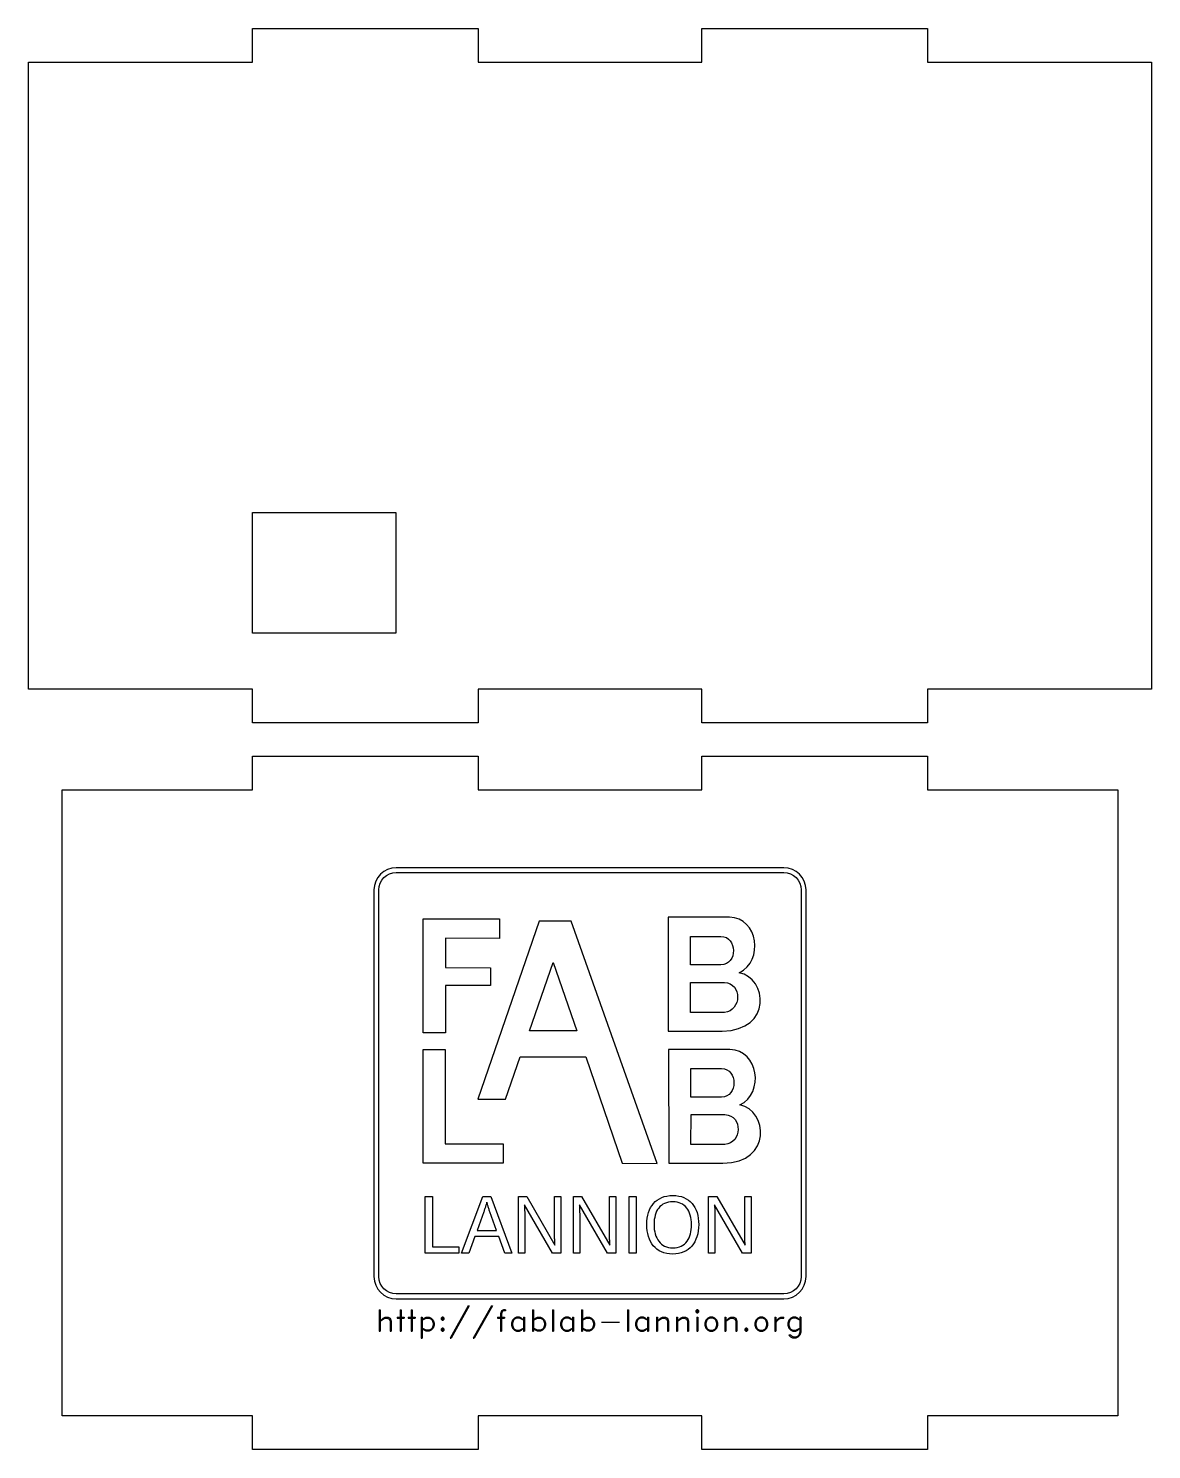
# Model space of a CAD drawing. Extents: x 1064 to 1267, y 631 to 860.
# Drawn here: x 1064 to 1164, y 630.9 to 757.4 of the extents above; entities that cross this region are included whole.
import ezdxf

# ---------------------------------------------------------------- set-up
doc = ezdxf.new("R2010")
doc.units = 0
doc.layers.add('Calque_1', color=7, linetype='CONTINUOUS')

msp = doc.modelspace()

# ---------------------------------------------------------------- linework, layer by layer
at = {"layer": 'Calque_1', "color": 1}
for p, q in [((1083.946411, 754.430274), (1083.946411, 757.430296)), ((1083.946411, 757.430296), (1104.046391, 757.430296)), ((1104.046391, 757.430296), (1104.046391, 754.430274)), ((1123.946388, 754.430274), (1123.946388, 757.430296)), ((1123.946388, 757.430296), (1144.046395, 757.430296)), ((1144.046395, 757.430296), (1144.046395, 754.430274)), ((1063.996404, 754.430274), (1083.946411, 754.430274)), ((1063.996404, 698.580274), (1063.996404, 754.430274)), ((1063.996404, 754.430274), (1063.996404, 754.430274)), ((1104.046391, 754.430274), (1123.946388, 754.430274)), ((1144.046395, 754.430274), (1163.996402, 754.430274)), ((1163.996402, 754.430274), (1163.996402, 698.580274)), ((1083.946383, 714.327766), (1096.69387, 714.327766)), ((1083.946383, 703.580278), (1083.946383, 714.327766)), ((1096.69387, 714.327766), (1096.69387, 703.580278)), ((1096.69387, 703.580278), (1083.946383, 703.580278)), ((1083.946411, 698.580274), (1063.996404, 698.580274)), ((1083.946411, 695.58028), (1083.946411, 698.580274)), ((1123.946388, 698.580274), (1104.046391, 698.580274)), ((1104.046391, 698.580274), (1104.046391, 695.58028)), ((1123.946388, 695.58028), (1123.946388, 698.580274)), ((1163.996402, 698.580274), (1144.046395, 698.580274)), ((1144.046395, 698.580274), (1144.046395, 695.58028)), ((1104.046391, 695.58028), (1083.946411, 695.58028)), ((1144.046395, 695.58028), (1123.946388, 695.58028)), ((1083.946411, 689.630274), (1083.946411, 692.630296)), ((1083.946411, 692.630296), (1104.046391, 692.630296)), ((1104.046391, 692.630296), (1104.046391, 689.630274)), ((1123.946388, 689.630274), (1123.946388, 692.630296)), ((1123.946388, 692.630296), (1144.046395, 692.630296)), ((1144.046395, 692.630296), (1144.046395, 689.630274)), ((1066.996398, 689.630274), (1083.946411, 689.630274)), ((1066.996398, 633.880294), (1066.996398, 689.630274)), ((1066.996398, 689.630274), (1066.996398, 689.630274)), ((1104.046391, 689.630274), (1123.946388, 689.630274)), ((1144.046395, 689.630274), (1160.996408, 689.630274)), ((1160.996408, 689.630274), (1160.996408, 633.880294)), ((1083.946411, 633.880294), (1066.996398, 633.880294)), ((1083.946411, 630.8803), (1083.946411, 633.880294)), ((1123.946388, 633.880294), (1104.046391, 633.880294)), ((1104.046391, 633.880294), (1104.046391, 630.8803)), ((1123.946388, 630.8803), (1123.946388, 633.880294)), ((1160.996408, 633.880294), (1144.046395, 633.880294)), ((1144.046395, 633.880294), (1144.046395, 630.8803)), ((1104.046391, 630.8803), (1083.946411, 630.8803)), ((1144.046395, 630.8803), (1123.946388, 630.8803))]:
    msp.add_line(p, q, dxfattribs=at)
at = {"layer": 'Calque_1', "color": 7}
for p, q in [((1131.247599, 682.697742), (1096.745221, 682.697742)), ((1096.745221, 682.258411), (1131.247599, 682.258411)), ((1096.745221, 682.258411), (1096.745221, 682.258411)), ((1094.763813, 680.716326), (1094.763813, 646.286654)), ((1095.203151, 646.286654), (1095.203151, 680.716326)), ((1132.789596, 680.716326), (1132.789596, 646.286654)), ((1133.228977, 646.286654), (1133.228977, 680.716326)), ((1099.139491, 678.142667), (1105.945141, 678.13286)), ((1099.139491, 667.999804), (1099.139491, 678.142667)), ((1109.482093, 677.926674), (1104.019431, 662.095239)), ((1105.945141, 678.13286), (1105.950269, 676.395924)), ((1112.329833, 677.933514), (1109.482093, 677.926674)), ((1112.329833, 677.931647), (1112.329833, 677.933514)), ((1119.975838, 656.367034), (1112.329833, 677.931647)), ((1120.95182, 678.279639), (1120.964158, 668.142064)), ((1126.402901, 678.279297), (1120.95182, 678.279639)), ((1101.121207, 676.40573), (1101.11608, 673.797953)), ((1105.950269, 676.395924), (1101.121207, 676.40573)), ((1122.939944, 676.577503), (1125.650763, 676.579191)), ((1122.939944, 674.043093), (1122.939944, 676.577503)), ((1101.11608, 673.797953), (1105.147688, 673.79271)), ((1105.147688, 673.79271), (1105.147688, 672.197716)), ((1108.613881, 668.165805), (1110.718456, 674.26545)), ((1110.718456, 674.265495), (1112.831584, 668.176067)), ((1110.718456, 674.26545), (1110.718456, 674.265495)), ((1125.650763, 674.043093), (1122.939944, 674.043093)), ((1105.147688, 672.197716), (1101.120988, 672.197716)), ((1101.120988, 672.197716), (1101.120988, 667.999804)), ((1122.938239, 669.815122), (1122.948524, 672.481351)), ((1122.948524, 672.481351), (1125.964113, 672.481351)), ((1125.964113, 669.815122), (1122.938239, 669.815122)), ((1101.120988, 667.999804), (1099.139491, 667.999804)), ((1112.831584, 668.176067), (1108.613881, 668.165805)), ((1120.964158, 668.142064), (1125.769269, 668.146853)), ((1099.134363, 666.503055), (1101.091514, 666.503055)), ((1099.139316, 656.380077), (1099.134363, 666.503055)), ((1101.091514, 666.503055), (1101.091514, 658.107184)), ((1106.483637, 662.095239), (1107.783311, 665.838609)), ((1107.783311, 665.838609), (1113.638146, 665.852292)), ((1113.638146, 665.852292), (1116.845546, 656.372278)), ((1126.450483, 666.508277), (1120.999924, 666.508164)), ((1120.999924, 666.508164), (1121.011829, 656.370543)), ((1122.988047, 664.806029), (1125.698779, 664.807739)), ((1122.988047, 662.271641), (1122.988047, 664.806029)), ((1104.019431, 662.095239), (1106.483637, 662.095239)), ((1125.698779, 662.271641), (1122.988047, 662.271641)), ((1122.986343, 658.043647), (1122.996599, 660.709921)), ((1122.996599, 660.709921), (1126.012215, 660.709921)), ((1101.091514, 658.107184), (1106.277722, 658.107184)), ((1106.277722, 658.107184), (1106.277722, 656.380077)), ((1126.012215, 658.043647), (1122.986343, 658.043647)), ((1106.277722, 656.380077), (1099.139316, 656.380077)), ((1116.845546, 656.372278), (1119.975838, 656.367034)), ((1121.011829, 656.370543), (1125.816853, 656.375787)), ((1099.331303, 648.358905), (1099.331303, 653.430144)), ((1099.331303, 653.430144), (1099.962876, 653.430144)), ((1099.962876, 653.430144), (1099.962876, 648.920384)), ((1102.558698, 648.358905), (1104.460136, 653.430144)), ((1104.460136, 653.430144), (1105.177719, 653.430144)), ((1105.177719, 653.430144), (1107.049374, 648.358905)), ((1107.625046, 648.358905), (1107.625046, 653.430144)), ((1107.625046, 653.430144), (1108.359144, 653.430144)), ((1108.359144, 653.430144), (1110.878962, 649.082328)), ((1110.839642, 650.104485), (1110.839642, 653.430144)), ((1110.839642, 653.430144), (1111.408375, 653.430144)), ((1111.408375, 653.430144), (1111.408375, 648.358905)), ((1112.519165, 648.358905), (1112.519165, 653.430144)), ((1112.519165, 653.430144), (1113.253278, 653.430144)), ((1113.253278, 653.430144), (1115.773052, 649.082328)), ((1115.733732, 650.104485), (1115.733732, 653.430144)), ((1115.733732, 653.430144), (1116.302512, 653.430144)), ((1116.302512, 653.430144), (1116.302512, 648.358905)), ((1117.482336, 648.358905), (1117.482336, 653.430144)), ((1117.482336, 653.430144), (1118.11391, 653.430144)), ((1118.11391, 653.430144), (1118.11391, 648.358905)), ((1124.555933, 648.358905), (1124.555933, 653.430144)), ((1124.555933, 653.430144), (1125.290032, 653.430144)), ((1125.290032, 653.430144), (1127.809776, 649.082328)), ((1127.770436, 650.104485), (1127.770436, 653.430144)), ((1127.770436, 653.430144), (1128.339213, 653.430144)), ((1128.339213, 653.430144), (1128.339213, 648.358905)), ((1104.535582, 652.044416), (1103.940357, 650.377995)), ((1105.683055, 650.377995), (1105.084538, 652.051601)), ((1105.084538, 652.051601), (1105.085141, 652.051601)), ((1110.6472, 648.358905), (1108.153828, 652.677848)), ((1115.541244, 648.358905), (1113.047918, 652.677848)), ((1127.577971, 648.358905), (1125.084631, 652.677848)), ((1108.187241, 651.727689), (1108.187241, 648.358905)), ((1113.081331, 651.727689), (1113.081331, 648.358905)), ((1123.034448, 650.9179), (1123.034448, 650.9179)), ((1123.679259, 650.9179), (1123.679259, 650.9179)), ((1125.118042, 651.727689), (1125.118042, 648.358905)), ((1103.749149, 649.841717), (1103.213515, 648.358905)), ((1105.872133, 649.841717), (1103.749149, 649.841717)), ((1103.940357, 650.377995), (1105.683055, 650.377995)), ((1106.404519, 648.358905), (1105.872133, 649.841717)), ((1102.317328, 648.358905), (1099.331303, 648.358905)), ((1099.962876, 648.920384), (1102.317328, 648.920384)), ((1102.317328, 648.920384), (1102.317328, 648.358905)), ((1103.213515, 648.358905), (1102.558698, 648.358905)), ((1107.049374, 648.358905), (1106.404519, 648.358905)), ((1108.187241, 648.358905), (1107.625046, 648.358905)), ((1110.647831, 648.358905), (1110.6472, 648.358905)), ((1111.408375, 648.358905), (1110.647831, 648.358905)), ((1113.081331, 648.358905), (1112.519165, 648.358905)), ((1115.541922, 648.358905), (1115.541244, 648.358905)), ((1116.302512, 648.358905), (1115.541922, 648.358905)), ((1118.11391, 648.358905), (1117.482336, 648.358905)), ((1125.118042, 648.358905), (1124.555933, 648.358905)), ((1127.57861, 648.358905), (1127.577971, 648.358905)), ((1128.339213, 648.358905), (1127.57861, 648.358905)), ((1131.247599, 644.744616), (1096.745221, 644.744616)), ((1096.745221, 644.30533), (1131.247599, 644.30533)), ((1095.224168, 643.309867), (1095.224168, 641.437103)), ((1095.224168, 643.309867), (1095.313348, 643.309867)), ((1095.313348, 643.309867), (1095.313348, 641.437103)), ((1097.096932, 643.309867), (1097.096932, 641.437103)), ((1097.096932, 643.309867), (1097.186111, 643.309867)), ((1097.186111, 643.309867), (1097.186111, 641.437103)), ((1098.077904, 643.309867), (1098.077904, 641.437103)), ((1098.077904, 643.309867), (1098.167083, 643.309867)), ((1098.167083, 643.309867), (1098.167083, 641.437103)), ((1103.16112, 643.666583), (1101.555894, 640.812848)), ((1103.250299, 643.666583), (1101.645073, 640.812848)), ((1103.16112, 643.666583), (1103.250299, 643.666583)), ((1105.212242, 643.666583), (1103.607016, 640.812848)), ((1105.301421, 643.666583), (1103.696195, 640.812848)), ((1105.212242, 643.666583), (1105.301421, 643.666583)), ((1106.104034, 643.220687), (1106.014855, 642.95315)), ((1106.014855, 642.95315), (1106.014855, 641.437103)), ((1106.282393, 643.309867), (1106.104034, 643.220687)), ((1106.282393, 643.220687), (1106.104034, 643.131508)), ((1106.193213, 643.220687), (1106.104034, 642.95315)), ((1106.104034, 642.95315), (1106.104034, 641.437103)), ((1106.460751, 643.309867), (1106.282393, 643.309867)), ((1106.460751, 643.220687), (1106.282393, 643.220687)), ((1106.460751, 643.309867), (1106.460751, 643.220687)), ((1108.86859, 643.309867), (1108.86859, 641.437103)), ((1108.86859, 643.309867), (1108.95777, 643.309867)), ((1108.95777, 643.309867), (1108.95777, 641.437103)), ((1110.652175, 643.309867), (1110.652175, 641.437103)), ((1110.652175, 643.309867), (1110.741354, 643.309867)), ((1110.741354, 643.309867), (1110.741354, 641.437103)), ((1113.238372, 643.309867), (1113.238372, 641.437103)), ((1113.238372, 643.309867), (1113.327552, 643.309867)), ((1113.327552, 643.309867), (1113.327552, 641.437103)), ((1117.340617, 643.309867), (1117.340617, 641.437103)), ((1117.340617, 643.309867), (1117.429796, 643.309867)), ((1117.429796, 643.309867), (1117.429796, 641.437103)), ((1123.493984, 643.309867), (1123.404804, 643.220687)), ((1123.404804, 643.220687), (1123.404804, 643.131508)), ((1123.404804, 643.131508), (1123.493984, 643.042329)), ((1123.583163, 643.309867), (1123.493984, 643.309867)), ((1123.493984, 643.220687), (1123.493984, 643.131508)), ((1123.583163, 643.220687), (1123.493984, 643.220687)), ((1123.493984, 643.131508), (1123.583163, 643.131508)), ((1123.493984, 643.042329), (1123.583163, 643.042329)), ((1123.672342, 643.220687), (1123.583163, 643.309867)), ((1123.583163, 643.131508), (1123.583163, 643.220687)), ((1123.583163, 643.042329), (1123.672342, 643.131508)), ((1123.672342, 643.131508), (1123.672342, 643.220687)), ((1095.313348, 642.328895), (1095.580885, 642.596433)), ((1095.313348, 642.328895), (1095.580885, 642.507253)), ((1095.580885, 642.596433), (1095.759244, 642.685612)), ((1095.580885, 642.507253), (1095.759244, 642.596433)), ((1095.759244, 642.685612), (1096.026782, 642.685612)), ((1095.759244, 642.596433), (1095.937602, 642.596433)), ((1095.937602, 642.596433), (1096.115961, 642.507253)), ((1096.026782, 642.685612), (1096.20514, 642.596433)), ((1096.115961, 642.507253), (1096.20514, 642.328895)), ((1096.20514, 642.596433), (1096.294319, 642.328895)), ((1096.20514, 642.328895), (1096.20514, 641.437103)), ((1096.294319, 642.328895), (1096.294319, 641.437103)), ((1096.829395, 642.685612), (1097.453649, 642.685612)), ((1096.829395, 642.685612), (1096.829395, 642.596433)), ((1096.829395, 642.596433), (1097.453649, 642.596433)), ((1097.453649, 642.685612), (1097.453649, 642.596433)), ((1097.810366, 642.685612), (1098.434621, 642.685612)), ((1097.810366, 642.685612), (1097.810366, 642.596433)), ((1097.810366, 642.596433), (1098.434621, 642.596433)), ((1098.434621, 642.685612), (1098.434621, 642.596433)), ((1098.969696, 642.685612), (1098.969696, 640.812848)), ((1098.969696, 642.685612), (1099.058875, 642.685612)), ((1099.058875, 642.685612), (1099.058875, 640.812848)), ((1099.058875, 642.418074), (1099.237234, 642.596433)), ((1099.058875, 642.418074), (1099.415592, 642.596433)), ((1099.237234, 641.526282), (1099.058875, 641.70464)), ((1099.415592, 641.526282), (1099.058875, 641.70464)), ((1099.237234, 642.596433), (1099.415592, 642.685612)), ((1099.415592, 642.685612), (1099.68313, 642.685612)), ((1099.415592, 642.596433), (1099.68313, 642.596433)), ((1099.68313, 642.685612), (1099.861488, 642.596433)), ((1099.68313, 642.596433), (1099.861488, 642.507253)), ((1099.861488, 641.615461), (1099.68313, 641.526282)), ((1099.861488, 642.596433), (1100.039847, 642.418074)), ((1099.861488, 642.507253), (1099.950668, 642.418074)), ((1100.039847, 641.70464), (1099.861488, 641.526282)), ((1099.950668, 641.70464), (1099.861488, 641.615461)), ((1099.950668, 642.418074), (1100.039847, 642.150537)), ((1100.039847, 641.972178), (1099.950668, 641.70464)), ((1100.039847, 642.418074), (1100.129026, 642.150537)), ((1100.039847, 642.150537), (1100.039847, 641.972178)), ((1100.129026, 641.972178), (1100.039847, 641.70464)), ((1100.129026, 642.150537), (1100.129026, 641.972178)), ((1100.84246, 642.685612), (1100.753281, 642.596433)), ((1100.753281, 642.596433), (1100.753281, 642.507253)), ((1100.753281, 642.507253), (1100.84246, 642.418074)), ((1100.84246, 641.70464), (1100.753281, 641.615461)), ((1100.753281, 641.615461), (1100.753281, 641.526282)), ((1100.931639, 642.685612), (1100.84246, 642.685612)), ((1100.84246, 642.596433), (1100.84246, 642.507253)), ((1100.931639, 642.596433), (1100.84246, 642.596433)), ((1100.84246, 642.507253), (1100.931639, 642.507253)), ((1100.84246, 642.418074), (1100.931639, 642.418074)), ((1100.931639, 641.70464), (1100.84246, 641.70464)), ((1100.84246, 641.615461), (1100.84246, 641.526282)), ((1100.931639, 641.615461), (1100.84246, 641.615461)), ((1101.020818, 642.596433), (1100.931639, 642.685612)), ((1100.931639, 642.507253), (1100.931639, 642.596433)), ((1100.931639, 642.418074), (1101.020818, 642.507253)), ((1101.020818, 641.615461), (1100.931639, 641.70464)), ((1100.931639, 641.526282), (1100.931639, 641.615461)), ((1101.020818, 642.507253), (1101.020818, 642.596433)), ((1101.020818, 641.526282), (1101.020818, 641.615461)), ((1105.747317, 642.685612), (1106.371572, 642.685612)), ((1105.747317, 642.685612), (1105.747317, 642.596433)), ((1105.747317, 642.596433), (1106.371572, 642.596433)), ((1106.371572, 642.685612), (1106.371572, 642.596433)), ((1107.085006, 642.418074), (1106.995827, 642.150537)), ((1106.995827, 642.150537), (1106.995827, 641.972178)), ((1106.995827, 641.972178), (1107.085006, 641.70464)), ((1107.263364, 642.596433), (1107.085006, 642.418074)), ((1107.174185, 642.418074), (1107.085006, 642.150537)), ((1107.085006, 642.150537), (1107.085006, 641.972178)), ((1107.085006, 641.972178), (1107.174185, 641.70464)), ((1107.085006, 641.70464), (1107.263364, 641.526282)), ((1107.263364, 642.507253), (1107.174185, 642.418074)), ((1107.174185, 641.70464), (1107.263364, 641.615461)), ((1107.441723, 642.685612), (1107.263364, 642.596433)), ((1107.441723, 642.596433), (1107.263364, 642.507253)), ((1107.263364, 641.615461), (1107.441723, 641.526282)), ((1107.70926, 642.685612), (1107.441723, 642.685612)), ((1107.70926, 642.596433), (1107.441723, 642.596433)), ((1107.887619, 642.596433), (1107.70926, 642.685612)), ((1108.065977, 642.418074), (1107.70926, 642.596433)), ((1107.70926, 641.526282), (1108.065977, 641.70464)), ((1108.065977, 642.418074), (1107.887619, 642.596433)), ((1107.887619, 641.526282), (1108.065977, 641.70464)), ((1108.065977, 642.685612), (1108.065977, 641.437103)), ((1108.065977, 642.685612), (1108.155157, 642.685612)), ((1108.155157, 642.685612), (1108.155157, 641.437103)), ((1108.95777, 642.418074), (1109.136128, 642.596433)), ((1108.95777, 642.418074), (1109.314486, 642.596433)), ((1109.136128, 641.526282), (1108.95777, 641.70464)), ((1109.314486, 641.526282), (1108.95777, 641.70464)), ((1109.136128, 642.596433), (1109.314486, 642.685612)), ((1109.314486, 642.685612), (1109.582024, 642.685612)), ((1109.314486, 642.596433), (1109.582024, 642.596433)), ((1109.582024, 642.685612), (1109.760383, 642.596433)), ((1109.582024, 642.596433), (1109.760383, 642.507253)), ((1109.760383, 641.615461), (1109.582024, 641.526282)), ((1109.760383, 642.596433), (1109.938741, 642.418074)), ((1109.760383, 642.507253), (1109.849562, 642.418074)), ((1109.938741, 641.70464), (1109.760383, 641.526282)), ((1109.849562, 641.70464), (1109.760383, 641.615461)), ((1109.849562, 642.418074), (1109.938741, 642.150537)), ((1109.938741, 641.972178), (1109.849562, 641.70464)), ((1109.938741, 642.418074), (1110.02792, 642.150537)), ((1109.938741, 642.150537), (1109.938741, 641.972178)), ((1110.02792, 641.972178), (1109.938741, 641.70464)), ((1110.02792, 642.150537), (1110.02792, 641.972178)), ((1111.454788, 642.418074), (1111.365609, 642.150537)), ((1111.365609, 642.150537), (1111.365609, 641.972178)), ((1111.365609, 641.972178), (1111.454788, 641.70464)), ((1111.633146, 642.596433), (1111.454788, 642.418074)), ((1111.543967, 642.418074), (1111.454788, 642.150537)), ((1111.454788, 642.150537), (1111.454788, 641.972178)), ((1111.454788, 641.972178), (1111.543967, 641.70464)), ((1111.454788, 641.70464), (1111.633146, 641.526282)), ((1111.633146, 642.507253), (1111.543967, 642.418074)), ((1111.543967, 641.70464), (1111.633146, 641.615461)), ((1111.811505, 642.685612), (1111.633146, 642.596433)), ((1111.811505, 642.596433), (1111.633146, 642.507253)), ((1111.633146, 641.615461), (1111.811505, 641.526282)), ((1112.079043, 642.685612), (1111.811505, 642.685612)), ((1112.079043, 642.596433), (1111.811505, 642.596433)), ((1112.257401, 642.596433), (1112.079043, 642.685612)), ((1112.435759, 642.418074), (1112.079043, 642.596433)), ((1112.079043, 641.526282), (1112.435759, 641.70464)), ((1112.435759, 642.418074), (1112.257401, 642.596433)), ((1112.257401, 641.526282), (1112.435759, 641.70464)), ((1112.435759, 642.685612), (1112.435759, 641.437103)), ((1112.435759, 642.685612), (1112.524939, 642.685612)), ((1112.524939, 642.685612), (1112.524939, 641.437103)), ((1113.327552, 642.418074), (1113.50591, 642.596433)), ((1113.327552, 642.418074), (1113.684269, 642.596433)), ((1113.50591, 641.526282), (1113.327552, 641.70464)), ((1113.684269, 641.526282), (1113.327552, 641.70464)), ((1113.50591, 642.596433), (1113.684269, 642.685612)), ((1113.684269, 642.685612), (1113.951806, 642.685612)), ((1113.684269, 642.596433), (1113.951806, 642.596433)), ((1113.951806, 642.685612), (1114.130165, 642.596433)), ((1113.951806, 642.596433), (1114.130165, 642.507253)), ((1114.130165, 641.615461), (1113.951806, 641.526282)), ((1114.130165, 642.596433), (1114.308523, 642.418074)), ((1114.130165, 642.507253), (1114.219344, 642.418074)), ((1114.308523, 641.70464), (1114.130165, 641.526282)), ((1114.219344, 641.70464), (1114.130165, 641.615461)), ((1114.219344, 642.418074), (1114.308523, 642.150537)), ((1114.308523, 641.972178), (1114.219344, 641.70464)), ((1114.308523, 642.418074), (1114.397702, 642.150537)), ((1114.308523, 642.150537), (1114.308523, 641.972178)), ((1114.397702, 641.972178), (1114.308523, 641.70464)), ((1114.397702, 642.150537), (1114.397702, 641.972178)), ((1115.021957, 642.239716), (1116.627183, 642.239716)), ((1118.14323, 642.418074), (1118.054051, 642.150537)), ((1118.054051, 642.150537), (1118.054051, 641.972178)), ((1118.054051, 641.972178), (1118.14323, 641.70464)), ((1118.321588, 642.596433), (1118.14323, 642.418074)), ((1118.232409, 642.418074), (1118.14323, 642.150537)), ((1118.14323, 642.150537), (1118.14323, 641.972178)), ((1118.14323, 641.972178), (1118.232409, 641.70464)), ((1118.14323, 641.70464), (1118.321588, 641.526282)), ((1118.321588, 642.507253), (1118.232409, 642.418074)), ((1118.232409, 641.70464), (1118.321588, 641.615461)), ((1118.499947, 642.685612), (1118.321588, 642.596433)), ((1118.499947, 642.596433), (1118.321588, 642.507253)), ((1118.321588, 641.615461), (1118.499947, 641.526282)), ((1118.767485, 642.685612), (1118.499947, 642.685612)), ((1118.767485, 642.596433), (1118.499947, 642.596433)), ((1118.945843, 642.596433), (1118.767485, 642.685612)), ((1119.124202, 642.418074), (1118.767485, 642.596433)), ((1118.767485, 641.526282), (1119.124202, 641.70464)), ((1119.124202, 642.418074), (1118.945843, 642.596433)), ((1118.945843, 641.526282), (1119.124202, 641.70464)), ((1119.124202, 642.685612), (1119.124202, 641.437103)), ((1119.124202, 642.685612), (1119.213381, 642.685612)), ((1119.213381, 642.685612), (1119.213381, 641.437103)), ((1119.926815, 642.685612), (1119.926815, 641.437103)), ((1119.926815, 642.685612), (1120.015994, 642.685612)), ((1120.015994, 642.685612), (1120.015994, 641.437103)), ((1120.015994, 642.328895), (1120.283531, 642.596433)), ((1120.015994, 642.328895), (1120.283531, 642.507253)), ((1120.283531, 642.596433), (1120.46189, 642.685612)), ((1120.283531, 642.507253), (1120.46189, 642.596433)), ((1120.46189, 642.685612), (1120.729428, 642.685612)), ((1120.46189, 642.596433), (1120.640248, 642.596433)), ((1120.640248, 642.596433), (1120.818607, 642.507253)), ((1120.729428, 642.685612), (1120.907786, 642.596433)), ((1120.818607, 642.507253), (1120.907786, 642.328895)), ((1120.907786, 642.596433), (1120.996965, 642.328895)), ((1120.907786, 642.328895), (1120.907786, 641.437103)), ((1120.996965, 642.328895), (1120.996965, 641.437103)), ((1121.710399, 642.685612), (1121.710399, 641.437103)), ((1121.710399, 642.685612), (1121.799578, 642.685612)), ((1121.799578, 642.685612), (1121.799578, 641.437103)), ((1121.799578, 642.328895), (1122.067116, 642.596433)), ((1121.799578, 642.328895), (1122.067116, 642.507253)), ((1122.067116, 642.596433), (1122.245475, 642.685612)), ((1122.067116, 642.507253), (1122.245475, 642.596433)), ((1122.245475, 642.685612), (1122.513012, 642.685612)), ((1122.245475, 642.596433), (1122.423833, 642.596433)), ((1122.423833, 642.596433), (1122.602191, 642.507253)), ((1122.513012, 642.685612), (1122.691371, 642.596433)), ((1122.602191, 642.507253), (1122.691371, 642.328895)), ((1122.691371, 642.596433), (1122.78055, 642.328895)), ((1122.691371, 642.328895), (1122.691371, 641.437103)), ((1122.78055, 642.328895), (1122.78055, 641.437103)), ((1123.493984, 642.685612), (1123.493984, 641.437103)), ((1123.493984, 642.685612), (1123.583163, 642.685612)), ((1123.583163, 642.685612), (1123.583163, 641.437103)), ((1124.296597, 642.418074), (1124.207418, 642.150537)), ((1124.207418, 642.150537), (1124.207418, 641.972178)), ((1124.207418, 641.972178), (1124.296597, 641.70464)), ((1124.474955, 642.596433), (1124.296597, 642.418074)), ((1124.385776, 642.418074), (1124.296597, 642.150537)), ((1124.296597, 642.150537), (1124.296597, 641.972178)), ((1124.296597, 641.972178), (1124.385776, 641.70464)), ((1124.296597, 641.70464), (1124.474955, 641.526282)), ((1124.474955, 642.507253), (1124.385776, 642.418074)), ((1124.385776, 641.70464), (1124.474955, 641.615461)), ((1124.653314, 642.685612), (1124.474955, 642.596433)), ((1124.653314, 642.596433), (1124.474955, 642.507253)), ((1124.474955, 641.615461), (1124.653314, 641.526282)), ((1124.920851, 642.685612), (1124.653314, 642.685612)), ((1124.920851, 642.596433), (1124.653314, 642.596433)), ((1125.09921, 642.596433), (1124.920851, 642.685612)), ((1125.09921, 642.507253), (1124.920851, 642.596433)), ((1124.920851, 641.526282), (1125.09921, 641.615461)), ((1125.277568, 642.418074), (1125.09921, 642.596433)), ((1125.188389, 642.418074), (1125.09921, 642.507253)), ((1125.09921, 641.526282), (1125.277568, 641.70464)), ((1125.09921, 641.615461), (1125.188389, 641.70464)), ((1125.277568, 642.150537), (1125.188389, 642.418074)), ((1125.188389, 641.70464), (1125.277568, 641.972178)), ((1125.366747, 642.150537), (1125.277568, 642.418074)), ((1125.277568, 641.972178), (1125.277568, 642.150537)), ((1125.277568, 641.70464), (1125.366747, 641.972178)), ((1125.366747, 641.972178), (1125.366747, 642.150537)), ((1125.991002, 642.685612), (1125.991002, 641.437103)), ((1125.991002, 642.685612), (1126.080181, 642.685612)), ((1126.080181, 642.685612), (1126.080181, 641.437103)), ((1126.080181, 642.328895), (1126.347719, 642.596433)), ((1126.080181, 642.328895), (1126.347719, 642.507253)), ((1126.347719, 642.596433), (1126.526077, 642.685612)), ((1126.347719, 642.507253), (1126.526077, 642.596433)), ((1126.526077, 642.685612), (1126.793615, 642.685612)), ((1126.526077, 642.596433), (1126.704436, 642.596433)), ((1126.704436, 642.596433), (1126.882794, 642.507253)), ((1126.793615, 642.685612), (1126.971974, 642.596433)), ((1126.882794, 642.507253), (1126.971974, 642.328895)), ((1126.971974, 642.596433), (1127.061153, 642.328895)), ((1126.971974, 642.328895), (1126.971974, 641.437103)), ((1127.061153, 642.328895), (1127.061153, 641.437103)), ((1127.863766, 641.70464), (1127.774587, 641.615461)), ((1127.774587, 641.615461), (1127.774587, 641.526282)), ((1127.952945, 641.70464), (1127.863766, 641.70464)), ((1127.863766, 641.615461), (1127.863766, 641.526282)), ((1127.952945, 641.615461), (1127.863766, 641.615461)), ((1128.042124, 641.615461), (1127.952945, 641.70464)), ((1127.952945, 641.526282), (1127.952945, 641.615461)), ((1128.042124, 641.526282), (1128.042124, 641.615461)), ((1128.755558, 642.418074), (1128.666379, 642.150537)), ((1128.666379, 642.150537), (1128.666379, 641.972178)), ((1128.666379, 641.972178), (1128.755558, 641.70464)), ((1128.933917, 642.596433), (1128.755558, 642.418074)), ((1128.844737, 642.418074), (1128.755558, 642.150537)), ((1128.755558, 642.150537), (1128.755558, 641.972178)), ((1128.755558, 641.972178), (1128.844737, 641.70464)), ((1128.755558, 641.70464), (1128.933917, 641.526282)), ((1128.933917, 642.507253), (1128.844737, 642.418074)), ((1128.844737, 641.70464), (1128.933917, 641.615461)), ((1129.112275, 642.685612), (1128.933917, 642.596433)), ((1129.112275, 642.596433), (1128.933917, 642.507253)), ((1128.933917, 641.615461), (1129.112275, 641.526282)), ((1129.379813, 642.685612), (1129.112275, 642.685612)), ((1129.379813, 642.596433), (1129.112275, 642.596433)), ((1129.558171, 642.596433), (1129.379813, 642.685612)), ((1129.558171, 642.507253), (1129.379813, 642.596433)), ((1129.379813, 641.526282), (1129.558171, 641.615461)), ((1129.73653, 642.418074), (1129.558171, 642.596433)), ((1129.64735, 642.418074), (1129.558171, 642.507253)), ((1129.558171, 641.526282), (1129.73653, 641.70464)), ((1129.558171, 641.615461), (1129.64735, 641.70464)), ((1129.73653, 642.150537), (1129.64735, 642.418074)), ((1129.64735, 641.70464), (1129.73653, 641.972178)), ((1129.825709, 642.150537), (1129.73653, 642.418074)), ((1129.73653, 641.972178), (1129.73653, 642.150537)), ((1129.73653, 641.70464), (1129.825709, 641.972178)), ((1129.825709, 641.972178), (1129.825709, 642.150537)), ((1130.449963, 642.685612), (1130.449963, 641.437103)), ((1130.449963, 642.685612), (1130.539143, 642.685612)), ((1130.539143, 642.685612), (1130.539143, 641.437103)), ((1130.539143, 642.150537), (1130.628322, 642.418074)), ((1130.539143, 642.150537), (1130.628322, 642.328895)), ((1130.628322, 642.418074), (1130.80668, 642.596433)), ((1130.628322, 642.328895), (1130.80668, 642.507253)), ((1130.80668, 642.596433), (1130.985039, 642.685612)), ((1130.80668, 642.507253), (1130.985039, 642.596433)), ((1130.985039, 642.685612), (1131.252577, 642.685612)), ((1130.985039, 642.596433), (1131.252577, 642.596433)), ((1131.252577, 642.596433), (1131.252577, 642.685612)), ((1131.698473, 642.418074), (1131.609293, 642.150537)), ((1131.609293, 642.150537), (1131.609293, 641.972178)), ((1131.609293, 641.972178), (1131.698473, 641.70464)), ((1131.876831, 642.596433), (1131.698473, 642.418074)), ((1131.787652, 642.418074), (1131.698473, 642.150537)), ((1131.698473, 642.150537), (1131.698473, 641.972178)), ((1131.698473, 641.972178), (1131.787652, 641.70464)), ((1131.698473, 641.70464), (1131.876831, 641.526282)), ((1131.876831, 642.507253), (1131.787652, 642.418074)), ((1131.787652, 641.70464), (1131.876831, 641.615461)), ((1132.05519, 642.685612), (1131.876831, 642.596433)), ((1132.05519, 642.596433), (1131.876831, 642.507253)), ((1131.876831, 641.615461), (1132.05519, 641.526282)), ((1132.322727, 642.685612), (1132.05519, 642.685612)), ((1132.322727, 642.596433), (1132.05519, 642.596433)), ((1132.501086, 642.596433), (1132.322727, 642.685612)), ((1132.679444, 642.418074), (1132.322727, 642.596433)), ((1132.322727, 641.526282), (1132.679444, 641.70464)), ((1132.679444, 642.418074), (1132.501086, 642.596433)), ((1132.501086, 641.526282), (1132.679444, 641.70464)), ((1132.768623, 642.685612), (1132.679444, 642.685612)), ((1132.679444, 642.685612), (1132.679444, 641.347923)), ((1132.768623, 642.685612), (1132.768623, 641.347923)), ((1095.224168, 641.437103), (1095.313348, 641.437103)), ((1096.20514, 641.437103), (1096.294319, 641.437103)), ((1097.096932, 641.437103), (1097.186111, 641.437103)), ((1098.077904, 641.437103), (1098.167083, 641.437103)), ((1098.969696, 640.812848), (1099.058875, 640.812848)), ((1099.415592, 641.437103), (1099.237234, 641.526282)), ((1099.68313, 641.526282), (1099.415592, 641.526282)), ((1099.68313, 641.437103), (1099.415592, 641.437103)), ((1099.861488, 641.526282), (1099.68313, 641.437103)), ((1100.753281, 641.526282), (1100.84246, 641.437103)), ((1100.84246, 641.526282), (1100.931639, 641.526282)), ((1100.84246, 641.437103), (1100.931639, 641.437103)), ((1100.931639, 641.437103), (1101.020818, 641.526282)), ((1101.555894, 640.812848), (1101.645073, 640.812848)), ((1103.607016, 640.812848), (1103.696195, 640.812848)), ((1106.014855, 641.437103), (1106.104034, 641.437103)), ((1107.263364, 641.526282), (1107.441723, 641.437103)), ((1107.441723, 641.526282), (1107.70926, 641.526282)), ((1107.441723, 641.437103), (1107.70926, 641.437103)), ((1107.70926, 641.437103), (1107.887619, 641.526282)), ((1108.065977, 641.437103), (1108.155157, 641.437103)), ((1108.86859, 641.437103), (1108.95777, 641.437103)), ((1109.314486, 641.437103), (1109.136128, 641.526282)), ((1109.582024, 641.526282), (1109.314486, 641.526282)), ((1109.582024, 641.437103), (1109.314486, 641.437103)), ((1109.760383, 641.526282), (1109.582024, 641.437103)), ((1110.652175, 641.437103), (1110.741354, 641.437103)), ((1111.633146, 641.526282), (1111.811505, 641.437103)), ((1111.811505, 641.526282), (1112.079043, 641.526282)), ((1111.811505, 641.437103), (1112.079043, 641.437103)), ((1112.079043, 641.437103), (1112.257401, 641.526282)), ((1112.435759, 641.437103), (1112.524939, 641.437103)), ((1113.238372, 641.437103), (1113.327552, 641.437103)), ((1113.684269, 641.437103), (1113.50591, 641.526282)), ((1113.951806, 641.526282), (1113.684269, 641.526282)), ((1113.951806, 641.437103), (1113.684269, 641.437103)), ((1114.130165, 641.526282), (1113.951806, 641.437103)), ((1117.340617, 641.437103), (1117.429796, 641.437103)), ((1118.321588, 641.526282), (1118.499947, 641.437103)), ((1118.499947, 641.526282), (1118.767485, 641.526282)), ((1118.499947, 641.437103), (1118.767485, 641.437103)), ((1118.767485, 641.437103), (1118.945843, 641.526282)), ((1119.124202, 641.437103), (1119.213381, 641.437103)), ((1119.926815, 641.437103), (1120.015994, 641.437103)), ((1120.907786, 641.437103), (1120.996965, 641.437103)), ((1121.710399, 641.437103), (1121.799578, 641.437103)), ((1122.691371, 641.437103), (1122.78055, 641.437103)), ((1123.493984, 641.437103), (1123.583163, 641.437103)), ((1124.474955, 641.526282), (1124.653314, 641.437103)), ((1124.653314, 641.526282), (1124.920851, 641.526282)), ((1124.653314, 641.437103), (1124.920851, 641.437103)), ((1124.920851, 641.437103), (1125.09921, 641.526282)), ((1125.991002, 641.437103), (1126.080181, 641.437103)), ((1126.971974, 641.437103), (1127.061153, 641.437103)), ((1127.774587, 641.526282), (1127.863766, 641.437103)), ((1127.863766, 641.526282), (1127.952945, 641.526282)), ((1127.863766, 641.437103), (1127.952945, 641.437103)), ((1127.952945, 641.437103), (1128.042124, 641.526282)), ((1128.933917, 641.526282), (1129.112275, 641.437103)), ((1129.112275, 641.526282), (1129.379813, 641.526282)), ((1129.112275, 641.437103), (1129.379813, 641.437103)), ((1129.379813, 641.437103), (1129.558171, 641.526282)), ((1130.449963, 641.437103), (1130.539143, 641.437103)), ((1131.876831, 641.080386), (1131.698473, 641.080386)), ((1131.876831, 640.902027), (1131.698473, 641.080386)), ((1131.876831, 641.526282), (1132.05519, 641.437103)), ((1131.96601, 640.991207), (1131.876831, 641.080386)), ((1132.05519, 640.812848), (1131.876831, 640.902027)), ((1132.144369, 640.902027), (1131.96601, 640.991207)), ((1132.05519, 641.526282), (1132.322727, 641.526282)), ((1132.05519, 641.437103), (1132.322727, 641.437103)), ((1132.322727, 640.812848), (1132.05519, 640.812848)), ((1132.322727, 640.902027), (1132.144369, 640.902027)), ((1132.322727, 641.437103), (1132.501086, 641.526282)), ((1132.501086, 640.991207), (1132.322727, 640.902027)), ((1132.501086, 640.902027), (1132.322727, 640.812848)), ((1132.590265, 641.080386), (1132.501086, 640.991207)), ((1132.679444, 641.080386), (1132.501086, 640.902027)), ((1132.679444, 641.347923), (1132.590265, 641.080386)), ((1132.768623, 641.347923), (1132.679444, 641.080386))]:
    msp.add_line(p, q, dxfattribs=at)
for points in [[(1096.745221, 682.697742), (1095.651288, 682.697742), (1094.763813, 681.810253), (1094.763813, 680.716326)], [(1095.203151, 680.716326), (1095.203151, 681.574441), (1095.887105, 682.258411), (1096.745221, 682.258411)], [(1133.228977, 680.716326), (1133.228977, 681.810253), (1132.341503, 682.697742), (1131.247599, 682.697742)], [(1131.247599, 682.258411), (1132.105688, 682.258411), (1132.789596, 681.574441), (1132.789596, 680.716326)], [(1127.28823, 673.344071), (1129.501825, 674.391452), (1128.962697, 678.235692), (1126.402901, 678.279297)], [(1125.650763, 676.579191), (1127.133463, 676.574402), (1127.147128, 674.05185), (1125.650763, 674.043093)], [(1125.769269, 668.146853), (1130.26644, 668.191712), (1129.746396, 672.881889), (1127.28823, 673.344071)], [(1125.964113, 672.481351), (1127.580573, 672.392591), (1127.480869, 669.940371), (1125.964113, 669.815122)], [(1127.335814, 661.573051), (1129.549452, 662.620477), (1129.010325, 666.464695), (1126.450483, 666.508277)], [(1125.698779, 664.807739), (1127.181522, 664.802496), (1127.19523, 662.280353), (1125.698779, 662.271641)], [(1125.816853, 656.375787), (1130.314068, 656.420669), (1129.794024, 661.110869), (1127.335814, 661.573051)], [(1126.012215, 660.709921), (1127.628632, 660.621092), (1127.529016, 658.168897), (1126.012215, 658.043647)], [(1119.654924, 652.803873), (1119.85112, 653.029445), (1120.092503, 653.2022), (1120.379077, 653.322158)], [(1120.379077, 653.322158), (1120.667865, 653.444535), (1120.998549, 653.505722), (1121.371133, 653.505722)], [(1121.371133, 653.505722), (1121.741483, 653.505722), (1122.069969, 653.444535), (1122.35659, 653.322158)], [(1122.35659, 653.322158), (1122.645358, 653.199759), (1122.886745, 653.025796), (1123.080757, 652.800292)], [(1104.631494, 652.335966), (1104.60059, 652.237582), (1104.568621, 652.140406), (1104.535582, 652.044416)], [(1104.717444, 652.605941), (1104.693232, 652.524319), (1104.664583, 652.434327), (1104.631494, 652.335966)], [(1104.780286, 652.811034), (1104.764915, 652.755867), (1104.743961, 652.687518), (1104.717444, 652.605941)], [(1104.810185, 652.911814), (1104.805877, 652.899726), (1104.795908, 652.866202), (1104.780286, 652.811034)], [(1104.837102, 652.811034), (1104.821731, 652.866247), (1104.81275, 652.89984), (1104.810185, 652.911814)], [(1104.899942, 652.6095), (1104.875738, 652.691099), (1104.854793, 652.758284), (1104.837102, 652.811034)], [(1104.982617, 652.343173), (1104.951685, 652.44158), (1104.924127, 652.530341), (1104.899942, 652.6095)], [(1105.085141, 652.051601), (1105.049879, 652.147613), (1105.015703, 652.244811), (1104.982617, 652.343173)], [(1108.153828, 652.677848), (1108.158135, 652.560284), (1108.163703, 652.443929), (1108.170499, 652.328805)], [(1108.170499, 652.328805), (1108.174806, 652.230375), (1108.178231, 652.125993), (1108.180785, 652.015681)], [(1108.180785, 652.015681), (1108.185092, 651.907719), (1108.187241, 651.811729), (1108.187241, 651.727689)], [(1113.047918, 652.677848), (1113.052225, 652.560284), (1113.05777, 652.443929), (1113.064589, 652.328805)], [(1113.064589, 652.328805), (1113.068896, 652.230375), (1113.072321, 652.125993), (1113.074875, 652.015681)], [(1113.074875, 652.015681), (1113.079182, 651.907719), (1113.081331, 651.811729), (1113.081331, 651.727689)], [(1119.056319, 650.9179), (1119.056319, 651.313787), (1119.107043, 651.671314), (1119.208491, 651.990435)], [(1119.208491, 651.990435), (1119.309879, 652.30958), (1119.458691, 652.580718), (1119.654924, 652.803873)], [(1119.800379, 651.749263), (1119.73203, 651.499745), (1119.697856, 651.222631), (1119.697856, 650.9179)], [(1120.114552, 652.389947), (1119.975649, 652.212404), (1119.870924, 651.99885), (1119.800379, 651.749263)], [(1120.640308, 652.800292), (1120.430922, 652.704303), (1120.255667, 652.567536), (1120.114552, 652.389947)], [(1121.371133, 652.944197), (1121.093356, 652.944197), (1120.849746, 652.896237), (1120.640308, 652.800292)], [(1122.088702, 652.800292), (1121.881476, 652.896237), (1121.642287, 652.944197), (1121.371133, 652.944197)], [(1122.607833, 652.389947), (1122.46897, 652.567536), (1122.295927, 652.704303), (1122.088702, 652.800292)], [(1122.925339, 651.749263), (1122.854785, 651.99885), (1122.748951, 652.212404), (1122.607833, 652.389947)], [(1123.034448, 650.9179), (1123.034448, 651.222631), (1122.998079, 651.499745), (1122.925339, 651.749263)], [(1123.080757, 652.800292), (1123.276921, 652.574721), (1123.425729, 652.302373), (1123.527176, 651.983252)], [(1123.527176, 651.983252), (1123.628564, 651.664129), (1123.679259, 651.30902), (1123.679259, 650.9179)], [(1125.084631, 652.677848), (1125.088941, 652.560284), (1125.094484, 652.443929), (1125.101302, 652.328805)], [(1125.101302, 652.328805), (1125.105613, 652.230375), (1125.109033, 652.125993), (1125.111588, 652.015681)], [(1125.111588, 652.015681), (1125.115898, 651.907719), (1125.118042, 651.811729), (1125.118042, 651.727689)], [(1119.201863, 649.863336), (1119.104834, 650.184876), (1119.056319, 650.536405), (1119.056319, 650.9179)], [(1119.697856, 650.9179), (1119.697856, 650.613192), (1119.733143, 650.333661), (1119.803716, 650.079353)], [(1122.935242, 650.086469), (1123.001379, 650.340822), (1123.034448, 650.617981), (1123.034448, 650.9179)], [(1123.679259, 650.9179), (1123.679259, 650.521991), (1123.62637, 650.16207), (1123.520595, 649.838136)], [(1110.846099, 649.76258), (1110.841791, 649.882562), (1110.839642, 649.996522), (1110.839642, 650.104485)], [(1110.859326, 649.435066), (1110.855018, 649.535799), (1110.850613, 649.644971), (1110.846099, 649.76258)], [(1110.878962, 649.082328), (1110.872095, 649.199892), (1110.865552, 649.317479), (1110.859326, 649.435066)], [(1115.740189, 649.76258), (1115.735881, 649.882562), (1115.733732, 649.996522), (1115.733732, 650.104485)], [(1115.753417, 649.435066), (1115.749109, 649.535799), (1115.744704, 649.644971), (1115.740189, 649.76258)], [(1115.773052, 649.082328), (1115.766185, 649.199892), (1115.759642, 649.317479), (1115.753417, 649.435066)], [(1119.635017, 649.028279), (1119.443258, 649.263475), (1119.298875, 649.54182), (1119.201863, 649.863336)], [(1119.803716, 650.079353), (1119.876455, 649.827349), (1119.98226, 649.608983), (1120.121134, 649.424256)], [(1120.121134, 649.424256), (1120.26225, 649.241901), (1120.43642, 649.099136), (1120.643645, 648.99594)], [(1122.115147, 648.999543), (1122.326808, 649.102694), (1122.499868, 649.245458), (1122.634324, 649.427791)], [(1122.634324, 649.427791), (1122.771004, 649.612586), (1122.87131, 649.832138), (1122.935242, 650.086469)], [(1123.520595, 649.838136), (1123.416963, 649.514202), (1123.265918, 649.237066), (1123.067461, 649.00675)], [(1127.77689, 649.76258), (1127.77258, 649.882562), (1127.770436, 649.996522), (1127.770436, 650.104485)], [(1127.790118, 649.435066), (1127.785808, 649.535799), (1127.781406, 649.644971), (1127.77689, 649.76258)], [(1127.809776, 649.082328), (1127.802912, 649.199892), (1127.796366, 649.317479), (1127.790118, 649.435066)], [(1120.355966, 648.481258), (1120.067148, 648.61319), (1119.826832, 648.795545), (1119.635017, 649.028279)], [(1121.36455, 648.286884), (1120.980918, 648.286884), (1120.644722, 648.351676), (1120.355966, 648.481258)], [(1120.643645, 648.99594), (1120.853023, 648.895161), (1121.093325, 648.84476), (1121.36455, 648.84476)], [(1121.36455, 648.84476), (1121.6555, 648.84476), (1121.905701, 648.896347), (1122.115147, 648.999543)], [(1122.340017, 648.474074), (1122.053456, 648.349281), (1121.728299, 648.286884), (1121.36455, 648.286884)], [(1123.067461, 649.00675), (1122.869071, 648.776411), (1122.626591, 648.598845), (1122.340017, 648.474074)], [(1094.763813, 646.286654), (1094.763813, 645.192796), (1095.651288, 644.30533), (1096.745221, 644.30533)], [(1096.745221, 644.744616), (1095.887105, 644.744616), (1095.203151, 645.428631), (1095.203151, 646.286654)], [(1131.247599, 644.30533), (1132.341503, 644.30533), (1133.228977, 645.192796), (1133.228977, 646.286654)], [(1132.789596, 646.286654), (1132.789596, 645.428631), (1132.105688, 644.744616), (1131.247599, 644.744616)]]:
    msp.add_open_spline(points, degree=3, dxfattribs=at)

doc.saveas('drawing.dxf')
